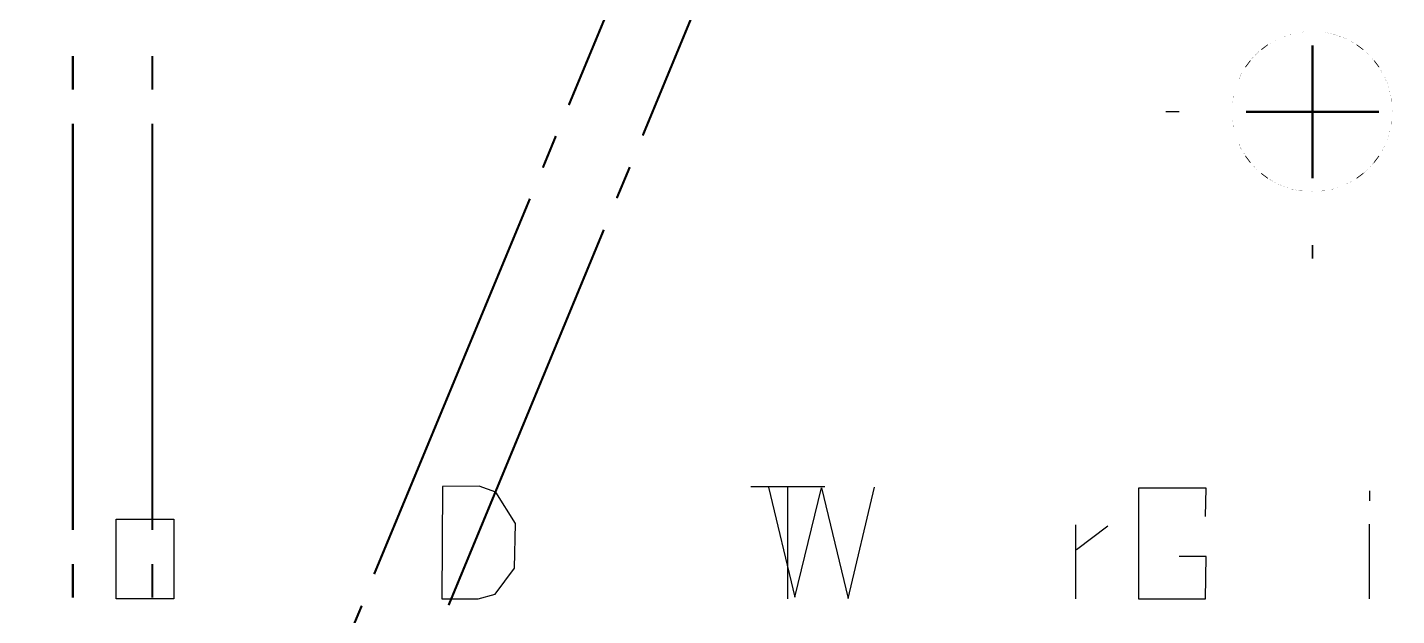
# Model space of a CAD drawing. Extents: x 0 to 595, y -1 to 841.
# Drawn here: x 389.4 to 440.8, y 377.9 to 399.9 of the extents above; entities that cross this region are included whole.
import ezdxf

# ---------------------------------------------------------------- set-up
doc = ezdxf.new("R2010")
doc.units = 0
doc.header["$MEASUREMENT"] = 0
doc.header["$XCLIPFRAME"] = 2
doc.linetypes.add('atContinuous2', pattern=[0])
doc.layers.add('at_Entity', color=7, linetype='Continuous')
doc.layers.add('at_Rect', color=7, linetype='Continuous')
picture_1 = doc.add_image_def('image1.jpg', size_in_pixel=(1446, 2048))

msp = doc.modelspace()

# ---------------------------------------------------------------- linework, layer by layer
at = {"color": 28}
for p, q in [((404.98, 382.71), (404.965, 378.503)), ((406.356, 382.725), (404.98, 382.71)), ((406.983, 382.496), (406.356, 382.725)), ((407.72, 381.322), (406.983, 382.496)), ((417.217, 382.689), (418.214, 378.557)), ((418.214, 378.557), (419.212, 382.665)), ((419.212, 382.665), (420.209, 378.509)), ((420.209, 378.509), (421.207, 382.689)), ((433.648, 382.648), (431.109, 382.648)), ((431.109, 382.648), (431.109, 378.503)), ((433.621, 381.583), (433.648, 382.648)), ((392.738, 381.489), (394.905, 381.489)), ((392.738, 378.503), (392.738, 381.489)), ((394.905, 381.489), (394.905, 378.503)), ((407.694, 379.647), (407.72, 381.322)), ((433.648, 380.081), (432.638, 380.081)), ((433.621, 378.503), (433.648, 380.081)), ((406.968, 378.673), (407.694, 379.647)), ((394.905, 378.503), (392.738, 378.503)), ((404.965, 378.503), (406.326, 378.503)), ((406.326, 378.503), (406.968, 378.673)), ((431.109, 378.503), (433.621, 378.503))]:
    msp.add_line(p, q, dxfattribs=at)
at = {"layer": 'at_Entity', "color": 7}
for points in [[(409.727, 397.026, 0.0822, 0.0822, 0), (415.573, 411.111, 0.0822, 0.0822, 0)], [(412.502, 395.882, 0.0822, 0.0822, 0), (418.326, 409.967, 0.0822, 0.0822, 0)], [(437.918, 399.779, 0.00212, 0.00212, 0), (437.96, 399.779, 0.00212, 0.00212, 0), (438.002, 399.758, 0.00212, 0.00212, 0), (438.108, 399.758, 0.00212, 0.00212, 0), (438.151, 399.737, 0.00212, 0.00212, 0), (438.214, 399.737, 0.00212, 0.00212, 0), (438.257, 399.716, 0.00212, 0.00212, 0), (438.32, 399.716, 0.00212, 0.00212, 0), (438.362, 399.694, 0.00212, 0.00212, 0), (438.405, 399.694, 0.00212, 0.00212, 0), (438.426, 399.673, 0.00212, 0.00212, 0), (438.468, 399.673, 0.00212, 0.00212, 0), (438.511, 399.652, 0.00212, 0.00212, 0), (438.532, 399.652, 0.00212, 0.00212, 0), (438.574, 399.631, 0.00212, 0.00212, 0), (438.617, 399.631, 0.00212, 0.00212, 0), (438.638, 399.61, 0.00212, 0.00212, 0), (438.68, 399.61, 0.00212, 0.00212, 0), (438.723, 399.589, 0.00212, 0.00212, 0), (438.744, 399.567, 0.00212, 0.00212, 0), (438.786, 399.567, 0.00212, 0.00212, 0), (438.807, 399.546, 0.00212, 0.00212, 0), (438.85, 399.525, 0.00212, 0.00212, 0), (438.892, 399.525, 0.00212, 0.00212, 0), (438.913, 399.504, 0.00212, 0.00212, 0), (438.955, 399.483, 0.00212, 0.00212, 0), (438.977, 399.462, 0.00212, 0.00212, 0), (439.019, 399.462, 0.00212, 0.00212, 0), (439.04, 399.44, 0.00212, 0.00212, 0), (439.083, 399.419, 0.00212, 0.00212, 0), (439.104, 399.398, 0.00212, 0.00212, 0), (439.146, 399.377, 0.00212, 0.00212, 0), (439.188, 399.356, 0.00212, 0.00212, 0), (439.21, 399.334, 0.00212, 0.00212, 0), (439.231, 399.313, 0.00212, 0.00212, 0), (439.273, 399.313, 0.00212, 0.00212, 0), (439.294, 399.292, 0.00212, 0.00212, 0), (439.549, 399.101, 0.00212, 0.00212, 0), (439.57, 399.08, 0.00212, 0.00212, 0), (439.591, 399.059, 0.00212, 0.00212, 0), (439.633, 399.038, 0.00212, 0.00212, 0), (439.654, 399.017, 0.00212, 0.00212, 0), (439.676, 398.996, 0.00212, 0.00212, 0), (439.697, 398.953, 0.00212, 0.00212, 0), (439.739, 398.932, 0.00212, 0.00212, 0), (439.76, 398.911, 0.00212, 0.00212, 0), (439.782, 398.89, 0.00212, 0.00212, 0), (439.803, 398.847, 0.00212, 0.00212, 0), (439.845, 398.826, 0.00212, 0.00212, 0), (439.887, 398.784, 0.00212, 0.00212, 0), (439.909, 398.741, 0.00212, 0.00212, 0), (439.951, 398.699, 0.00212, 0.00212, 0), (440.142, 398.445, 0.00212, 0.00212, 0), (440.163, 398.424, 0.00212, 0.00212, 0), (440.163, 398.381, 0.00212, 0.00212, 0), (440.184, 398.36, 0.00212, 0.00212, 0), (440.205, 398.339, 0.00212, 0.00212, 0), (440.226, 398.297, 0.00212, 0.00212, 0), (440.247, 398.254, 0.00212, 0.00212, 0), (440.269, 398.233, 0.00212, 0.00212, 0), (440.29, 398.191, 0.00212, 0.00212, 0), (440.311, 398.17, 0.00212, 0.00212, 0), (440.311, 398.127, 0.00212, 0.00212, 0), (440.332, 398.106, 0.00212, 0.00212, 0), (440.353, 398.064, 0.00212, 0.00212, 0), (440.375, 398.042, 0.00212, 0.00212, 0), (440.375, 398, 0.00212, 0.00212, 0), (440.396, 397.958, 0.00212, 0.00212, 0), (440.417, 397.937, 0.00212, 0.00212, 0), (440.417, 397.894, 0.00212, 0.00212, 0), (440.438, 397.873, 0.00212, 0.00212, 0), (440.459, 397.831, 0.00212, 0.00212, 0), (440.459, 397.788, 0.00212, 0.00212, 0), (440.48, 397.767, 0.00212, 0.00212, 0), (440.48, 397.725, 0.00212, 0.00212, 0), (440.502, 397.682, 0.00212, 0.00212, 0), (440.502, 397.661, 0.00212, 0.00212, 0), (440.523, 397.619, 0.00212, 0.00212, 0), (440.523, 397.576, 0.00212, 0.00212, 0), (440.544, 397.555, 0.00212, 0.00212, 0), (440.544, 397.513, 0.00212, 0.00212, 0), (440.565, 397.471, 0.00212, 0.00212, 0), (440.565, 397.407, 0.00212, 0.00212, 0), (440.586, 397.365, 0.00212, 0.00212, 0), (440.586, 397.301, 0.00212, 0.00212, 0), (440.608, 397.259, 0.00212, 0.00212, 0), (440.608, 397.153, 0.00212, 0.00212, 0), (440.629, 397.111, 0.00212, 0.00212, 0), (440.629, 396.814, 0.00212, 0.00212, 0), (440.65, 396.772, 0.00212, 0.00212, 0), (440.629, 396.75, 0.00212, 0.00212, 0), (440.629, 396.454, 0.00212, 0.00212, 0), (440.608, 396.412, 0.00212, 0.00212, 0), (440.608, 396.306, 0.00212, 0.00212, 0), (440.586, 396.263, 0.00212, 0.00212, 0), (440.586, 396.2, 0.00212, 0.00212, 0), (440.565, 396.157, 0.00212, 0.00212, 0), (440.565, 396.094, 0.00212, 0.00212, 0), (440.544, 396.052, 0.00212, 0.00212, 0), (440.544, 396.009, 0.00212, 0.00212, 0), (440.523, 395.988, 0.00212, 0.00212, 0), (440.523, 395.946, 0.00212, 0.00212, 0), (440.502, 395.903, 0.00212, 0.00212, 0), (440.502, 395.882, 0.00212, 0.00212, 0), (440.48, 395.84, 0.00212, 0.00212, 0), (440.48, 395.797, 0.00212, 0.00212, 0), (440.459, 395.776, 0.00212, 0.00212, 0), (440.459, 395.734, 0.00212, 0.00212, 0), (440.438, 395.691, 0.00212, 0.00212, 0), (440.417, 395.67, 0.00212, 0.00212, 0), (440.417, 395.628, 0.00212, 0.00212, 0), (440.396, 395.607, 0.00212, 0.00212, 0), (440.375, 395.564, 0.00212, 0.00212, 0), (440.375, 395.522, 0.00212, 0.00212, 0), (440.353, 395.501, 0.00212, 0.00212, 0), (440.332, 395.458, 0.00212, 0.00212, 0), (440.311, 395.437, 0.00212, 0.00212, 0), (440.311, 395.395, 0.00212, 0.00212, 0), (440.29, 395.374, 0.00212, 0.00212, 0), (440.269, 395.331, 0.00212, 0.00212, 0), (440.247, 395.31, 0.00212, 0.00212, 0), (440.226, 395.268, 0.00212, 0.00212, 0), (440.205, 395.226, 0.00212, 0.00212, 0), (440.184, 395.204, 0.00212, 0.00212, 0), (440.163, 395.183, 0.00212, 0.00212, 0), (440.163, 395.141, 0.00212, 0.00212, 0), (440.142, 395.12, 0.00212, 0.00212, 0), (439.951, 394.865, 0.00212, 0.00212, 0), (439.909, 394.823, 0.00212, 0.00212, 0), (439.887, 394.781, 0.00212, 0.00212, 0), (439.845, 394.738, 0.00212, 0.00212, 0), (439.803, 394.717, 0.00212, 0.00212, 0), (439.782, 394.675, 0.00212, 0.00212, 0), (439.76, 394.654, 0.00212, 0.00212, 0), (439.739, 394.632, 0.00212, 0.00212, 0), (439.697, 394.611, 0.00212, 0.00212, 0), (439.676, 394.569, 0.00212, 0.00212, 0), (439.654, 394.548, 0.00212, 0.00212, 0), (439.633, 394.527, 0.00212, 0.00212, 0), (439.591, 394.505, 0.00212, 0.00212, 0), (439.57, 394.484, 0.00212, 0.00212, 0), (439.549, 394.463, 0.00212, 0.00212, 0), (439.294, 394.272, 0.00212, 0.00212, 0), (439.273, 394.251, 0.00212, 0.00212, 0), (439.231, 394.251, 0.00212, 0.00212, 0), (439.21, 394.23, 0.00212, 0.00212, 0), (439.188, 394.209, 0.00212, 0.00212, 0), (439.146, 394.188, 0.00212, 0.00212, 0), (439.104, 394.167, 0.00212, 0.00212, 0), (439.083, 394.145, 0.00212, 0.00212, 0), (439.04, 394.124, 0.00212, 0.00212, 0), (439.019, 394.103, 0.00212, 0.00212, 0), (438.977, 394.103, 0.00212, 0.00212, 0), (438.955, 394.082, 0.00212, 0.00212, 0), (438.913, 394.061, 0.00212, 0.00212, 0), (438.892, 394.039, 0.00212, 0.00212, 0), (438.85, 394.039, 0.00212, 0.00212, 0), (438.807, 394.018, 0.00212, 0.00212, 0), (438.786, 393.997, 0.00212, 0.00212, 0), (438.744, 393.997, 0.00212, 0.00212, 0), (438.723, 393.976, 0.00212, 0.00212, 0), (438.68, 393.955, 0.00212, 0.00212, 0), (438.638, 393.955, 0.00212, 0.00212, 0), (438.617, 393.934, 0.00212, 0.00212, 0), (438.574, 393.934, 0.00212, 0.00212, 0), (438.532, 393.912, 0.00212, 0.00212, 0), (438.511, 393.912, 0.00212, 0.00212, 0), (438.468, 393.891, 0.00212, 0.00212, 0), (438.426, 393.891, 0.00212, 0.00212, 0), (438.405, 393.87, 0.00212, 0.00212, 0), (438.362, 393.87, 0.00212, 0.00212, 0), (438.32, 393.849, 0.00212, 0.00212, 0), (438.257, 393.849, 0.00212, 0.00212, 0), (438.214, 393.828, 0.00212, 0.00212, 0), (438.151, 393.828, 0.00212, 0.00212, 0), (438.108, 393.806, 0.00212, 0.00212, 0), (438.002, 393.806, 0.00212, 0.00212, 0), (437.96, 393.785, 0.00212, 0.00212, 0), (437.664, 393.785, 0.00212, 0.00212, 0), (437.642, 393.764, 0.00212, 0.00212, 0), (437.6, 393.785, 0.00212, 0.00212, 0), (437.303, 393.785, 0.00212, 0.00212, 0), (437.261, 393.806, 0.00212, 0.00212, 0), (437.155, 393.806, 0.00212, 0.00212, 0), (437.113, 393.828, 0.00212, 0.00212, 0), (437.049, 393.828, 0.00212, 0.00212, 0), (437.007, 393.849, 0.00212, 0.00212, 0), (436.943, 393.849, 0.00212, 0.00212, 0), (436.901, 393.87, 0.00212, 0.00212, 0), (436.859, 393.87, 0.00212, 0.00212, 0), (436.837, 393.891, 0.00212, 0.00212, 0), (436.795, 393.891, 0.00212, 0.00212, 0), (436.753, 393.912, 0.00212, 0.00212, 0), (436.732, 393.912, 0.00212, 0.00212, 0), (436.689, 393.934, 0.00212, 0.00212, 0), (436.647, 393.934, 0.00212, 0.00212, 0), (436.626, 393.955, 0.00212, 0.00212, 0), (436.583, 393.955, 0.00212, 0.00212, 0), (436.541, 393.976, 0.00212, 0.00212, 0), (436.52, 393.997, 0.00212, 0.00212, 0), (436.477, 393.997, 0.00212, 0.00212, 0), (436.456, 394.018, 0.00212, 0.00212, 0), (436.414, 394.039, 0.00212, 0.00212, 0), (436.372, 394.039, 0.00212, 0.00212, 0), (436.35, 394.061, 0.00212, 0.00212, 0), (436.308, 394.082, 0.00212, 0.00212, 0), (436.287, 394.103, 0.00212, 0.00212, 0), (436.244, 394.103, 0.00212, 0.00212, 0), (436.223, 394.124, 0.00212, 0.00212, 0), (436.181, 394.145, 0.00212, 0.00212, 0), (436.16, 394.167, 0.00212, 0.00212, 0), (436.075, 394.209, 0.00212, 0.00212, 0), (436.054, 394.23, 0.00212, 0.00212, 0), (436.033, 394.251, 0.00212, 0.00212, 0), (435.99, 394.251, 0.00212, 0.00212, 0), (435.969, 394.272, 0.00212, 0.00212, 0), (435.715, 394.463, 0.00212, 0.00212, 0), (435.673, 394.505, 0.00212, 0.00212, 0), (435.63, 394.527, 0.00212, 0.00212, 0), (435.609, 394.548, 0.00212, 0.00212, 0), (435.588, 394.569, 0.00212, 0.00212, 0), (435.567, 394.611, 0.00212, 0.00212, 0), (435.524, 394.632, 0.00212, 0.00212, 0), (435.503, 394.654, 0.00212, 0.00212, 0), (435.482, 394.675, 0.00212, 0.00212, 0), (435.461, 394.717, 0.00212, 0.00212, 0), (435.418, 394.738, 0.00212, 0.00212, 0), (435.397, 394.76, 0.00212, 0.00212, 0), (435.376, 394.781, 0.00212, 0.00212, 0), (435.355, 394.823, 0.00212, 0.00212, 0), (435.334, 394.844, 0.00212, 0.00212, 0), (435.313, 394.865, 0.00212, 0.00212, 0), (435.122, 395.12, 0.00212, 0.00212, 0), (435.101, 395.141, 0.00212, 0.00212, 0), (435.101, 395.183, 0.00212, 0.00212, 0), (435.08, 395.204, 0.00212, 0.00212, 0), (435.058, 395.226, 0.00212, 0.00212, 0), (435.016, 395.31, 0.00212, 0.00212, 0), (434.995, 395.331, 0.00212, 0.00212, 0), (434.974, 395.374, 0.00212, 0.00212, 0), (434.952, 395.395, 0.00212, 0.00212, 0), (434.952, 395.437, 0.00212, 0.00212, 0), (434.931, 395.458, 0.00212, 0.00212, 0), (434.91, 395.501, 0.00212, 0.00212, 0), (434.889, 395.522, 0.00212, 0.00212, 0), (434.889, 395.564, 0.00212, 0.00212, 0), (434.868, 395.607, 0.00212, 0.00212, 0), (434.847, 395.628, 0.00212, 0.00212, 0), (434.847, 395.67, 0.00212, 0.00212, 0), (434.825, 395.691, 0.00212, 0.00212, 0), (434.804, 395.734, 0.00212, 0.00212, 0), (434.804, 395.776, 0.00212, 0.00212, 0), (434.783, 395.797, 0.00212, 0.00212, 0), (434.783, 395.84, 0.00212, 0.00212, 0), (434.762, 395.882, 0.00212, 0.00212, 0), (434.762, 395.903, 0.00212, 0.00212, 0), (434.741, 395.946, 0.00212, 0.00212, 0), (434.741, 395.988, 0.00212, 0.00212, 0), (434.719, 396.009, 0.00212, 0.00212, 0), (434.719, 396.052, 0.00212, 0.00212, 0), (434.698, 396.094, 0.00212, 0.00212, 0), (434.698, 396.157, 0.00212, 0.00212, 0), (434.677, 396.2, 0.00212, 0.00212, 0), (434.677, 396.263, 0.00212, 0.00212, 0), (434.656, 396.306, 0.00212, 0.00212, 0), (434.656, 396.412, 0.00212, 0.00212, 0), (434.635, 396.454, 0.00212, 0.00212, 0), (434.635, 396.496, 0.00212, 0.00212, 0)], [(435.313, 398.699, 0.00212, 0.00212, 0), (435.334, 398.72, 0.00212, 0.00212, 0), (435.355, 398.741, 0.00212, 0.00212, 0), (435.376, 398.784, 0.00212, 0.00212, 0), (435.397, 398.805, 0.00212, 0.00212, 0), (435.418, 398.826, 0.00212, 0.00212, 0), (435.461, 398.847, 0.00212, 0.00212, 0), (435.482, 398.89, 0.00212, 0.00212, 0), (435.503, 398.911, 0.00212, 0.00212, 0), (435.524, 398.932, 0.00212, 0.00212, 0), (435.567, 398.953, 0.00212, 0.00212, 0), (435.588, 398.996, 0.00212, 0.00212, 0), (435.609, 399.017, 0.00212, 0.00212, 0), (435.63, 399.038, 0.00212, 0.00212, 0), (435.673, 399.059, 0.00212, 0.00212, 0), (435.715, 399.101, 0.00212, 0.00212, 0), (435.969, 399.292, 0.00212, 0.00212, 0), (435.99, 399.313, 0.00212, 0.00212, 0), (436.033, 399.313, 0.00212, 0.00212, 0), (436.054, 399.334, 0.00212, 0.00212, 0), (436.075, 399.356, 0.00212, 0.00212, 0), (436.16, 399.398, 0.00212, 0.00212, 0), (436.181, 399.419, 0.00212, 0.00212, 0), (436.223, 399.44, 0.00212, 0.00212, 0), (436.244, 399.462, 0.00212, 0.00212, 0), (436.287, 399.462, 0.00212, 0.00212, 0), (436.308, 399.483, 0.00212, 0.00212, 0), (436.35, 399.504, 0.00212, 0.00212, 0), (436.372, 399.525, 0.00212, 0.00212, 0), (436.414, 399.525, 0.00212, 0.00212, 0), (436.456, 399.546, 0.00212, 0.00212, 0), (436.477, 399.567, 0.00212, 0.00212, 0), (436.52, 399.567, 0.00212, 0.00212, 0), (436.541, 399.589, 0.00212, 0.00212, 0), (436.583, 399.61, 0.00212, 0.00212, 0), (436.626, 399.61, 0.00212, 0.00212, 0), (436.647, 399.631, 0.00212, 0.00212, 0), (436.689, 399.631, 0.00212, 0.00212, 0), (436.732, 399.652, 0.00212, 0.00212, 0), (436.753, 399.652, 0.00212, 0.00212, 0), (436.795, 399.673, 0.00212, 0.00212, 0), (436.837, 399.673, 0.00212, 0.00212, 0), (436.859, 399.694, 0.00212, 0.00212, 0), (436.901, 399.694, 0.00212, 0.00212, 0), (436.943, 399.716, 0.00212, 0.00212, 0), (437.007, 399.716, 0.00212, 0.00212, 0), (437.049, 399.737, 0.00212, 0.00212, 0), (437.113, 399.737, 0.00212, 0.00212, 0), (437.155, 399.758, 0.00212, 0.00212, 0), (437.261, 399.758, 0.00212, 0.00212, 0), (437.303, 399.779, 0.00212, 0.00212, 0), (437.346, 399.779, 0.00212, 0.00212, 0)], [(435.969, 399.292, 0.00212, 0.00212, 0), (435.99, 399.313, 0.00212, 0.00212, 0), (436.033, 399.313, 0.00212, 0.00212, 0), (436.054, 399.334, 0.00212, 0.00212, 0), (436.075, 399.356, 0.00212, 0.00212, 0), (436.16, 399.398, 0.00212, 0.00212, 0), (436.181, 399.419, 0.00212, 0.00212, 0), (436.223, 399.44, 0.00212, 0.00212, 0), (436.244, 399.462, 0.00212, 0.00212, 0), (436.287, 399.462, 0.00212, 0.00212, 0), (436.308, 399.483, 0.00212, 0.00212, 0), (436.35, 399.504, 0.00212, 0.00212, 0), (436.372, 399.525, 0.00212, 0.00212, 0), (436.414, 399.525, 0.00212, 0.00212, 0), (436.456, 399.546, 0.00212, 0.00212, 0), (436.477, 399.567, 0.00212, 0.00212, 0), (436.52, 399.567, 0.00212, 0.00212, 0), (436.541, 399.589, 0.00212, 0.00212, 0), (436.583, 399.61, 0.00212, 0.00212, 0), (436.626, 399.61, 0.00212, 0.00212, 0), (436.647, 399.631, 0.00212, 0.00212, 0), (436.689, 399.631, 0.00212, 0.00212, 0), (436.732, 399.652, 0.00212, 0.00212, 0), (436.753, 399.652, 0.00212, 0.00212, 0), (436.795, 399.673, 0.00212, 0.00212, 0), (436.837, 399.673, 0.00212, 0.00212, 0), (436.859, 399.694, 0.00212, 0.00212, 0), (436.901, 399.694, 0.00212, 0.00212, 0), (436.943, 399.716, 0.00212, 0.00212, 0), (437.007, 399.716, 0.00212, 0.00212, 0), (437.049, 399.737, 0.00212, 0.00212, 0), (437.113, 399.737, 0.00212, 0.00212, 0), (437.155, 399.758, 0.00212, 0.00212, 0), (437.261, 399.758, 0.00212, 0.00212, 0), (437.303, 399.779, 0.00212, 0.00212, 0), (437.346, 399.779, 0.00212, 0.00212, 0)], [(437.918, 399.779, 0.00212, 0.00212, 0), (437.96, 399.779, 0.00212, 0.00212, 0), (438.002, 399.758, 0.00212, 0.00212, 0), (438.108, 399.758, 0.00212, 0.00212, 0), (438.151, 399.737, 0.00212, 0.00212, 0), (438.214, 399.737, 0.00212, 0.00212, 0), (438.257, 399.716, 0.00212, 0.00212, 0), (438.32, 399.716, 0.00212, 0.00212, 0), (438.362, 399.694, 0.00212, 0.00212, 0), (438.405, 399.694, 0.00212, 0.00212, 0), (438.426, 399.673, 0.00212, 0.00212, 0), (438.468, 399.673, 0.00212, 0.00212, 0), (438.511, 399.652, 0.00212, 0.00212, 0), (438.532, 399.652, 0.00212, 0.00212, 0), (438.574, 399.631, 0.00212, 0.00212, 0), (438.617, 399.631, 0.00212, 0.00212, 0), (438.638, 399.61, 0.00212, 0.00212, 0), (438.68, 399.61, 0.00212, 0.00212, 0), (438.723, 399.589, 0.00212, 0.00212, 0), (438.744, 399.567, 0.00212, 0.00212, 0), (438.786, 399.567, 0.00212, 0.00212, 0), (438.807, 399.546, 0.00212, 0.00212, 0), (438.85, 399.525, 0.00212, 0.00212, 0), (438.892, 399.525, 0.00212, 0.00212, 0), (438.913, 399.504, 0.00212, 0.00212, 0), (438.955, 399.483, 0.00212, 0.00212, 0), (438.977, 399.462, 0.00212, 0.00212, 0), (439.019, 399.462, 0.00212, 0.00212, 0), (439.04, 399.44, 0.00212, 0.00212, 0), (439.083, 399.419, 0.00212, 0.00212, 0), (439.104, 399.398, 0.00212, 0.00212, 0), (439.146, 399.377, 0.00212, 0.00212, 0), (439.188, 399.356, 0.00212, 0.00212, 0), (439.21, 399.334, 0.00212, 0.00212, 0), (439.231, 399.313, 0.00212, 0.00212, 0), (439.273, 399.313, 0.00212, 0.00212, 0), (439.294, 399.292, 0.00212, 0.00212, 0)], [(391.11, 397.598, 0.0822, 0.0822, 0), (391.11, 398.868, 0.0822, 0.0822, 0)], [(394.096, 397.598, 0.0822, 0.0822, 0), (394.096, 398.868, 0.0822, 0.0822, 0)], [(435.313, 398.699, 0.003, 0.003, 0), (435.334, 398.72, 0.003, 0.003, 0), (435.355, 398.741, 0.003, 0.003, 0), (435.376, 398.784, 0.003, 0.003, 0), (435.397, 398.805, 0.003, 0.003, 0), (435.418, 398.826, 0.003, 0.003, 0), (435.461, 398.847, 0.003, 0.003, 0), (435.482, 398.89, 0.003, 0.003, 0), (435.503, 398.911, 0.003, 0.003, 0), (435.524, 398.932, 0.003, 0.003, 0), (435.567, 398.953, 0.003, 0.003, 0), (435.588, 398.996, 0.003, 0.003, 0), (435.609, 399.017, 0.003, 0.003, 0), (435.63, 399.038, 0.003, 0.003, 0), (435.673, 399.059, 0.003, 0.003, 0), (435.715, 399.101, 0.003, 0.003, 0)], [(435.715, 399.101, 0.0318, 0.0318, 0), (435.969, 399.292, 0.0318, 0.0318, 0)], [(437.642, 396.772, 0.0822, 0.0822, 0), (437.642, 399.271, 0.0822, 0.0822, 0)], [(439.294, 399.292, 0.0318, 0.0318, 0), (439.549, 399.101, 0.0318, 0.0318, 0)], [(439.549, 399.101, 0.003, 0.003, 0), (439.57, 399.08, 0.003, 0.003, 0), (439.591, 399.059, 0.003, 0.003, 0), (439.633, 399.038, 0.003, 0.003, 0), (439.654, 399.017, 0.003, 0.003, 0), (439.676, 398.996, 0.003, 0.003, 0), (439.697, 398.953, 0.003, 0.003, 0), (439.739, 398.932, 0.003, 0.003, 0), (439.76, 398.911, 0.003, 0.003, 0), (439.782, 398.89, 0.003, 0.003, 0), (439.803, 398.847, 0.003, 0.003, 0), (439.845, 398.826, 0.003, 0.003, 0), (439.887, 398.784, 0.003, 0.003, 0), (439.909, 398.741, 0.003, 0.003, 0), (439.951, 398.699, 0.003, 0.003, 0)], [(434.635, 397.068, 0.00212, 0.00212, 0), (434.635, 397.111, 0.00212, 0.00212, 0), (434.656, 397.153, 0.00212, 0.00212, 0), (434.656, 397.259, 0.00212, 0.00212, 0), (434.677, 397.301, 0.00212, 0.00212, 0), (434.677, 397.365, 0.00212, 0.00212, 0), (434.698, 397.407, 0.00212, 0.00212, 0), (434.698, 397.471, 0.00212, 0.00212, 0), (434.719, 397.513, 0.00212, 0.00212, 0), (434.719, 397.555, 0.00212, 0.00212, 0), (434.741, 397.576, 0.00212, 0.00212, 0), (434.741, 397.619, 0.00212, 0.00212, 0), (434.762, 397.661, 0.00212, 0.00212, 0), (434.762, 397.682, 0.00212, 0.00212, 0), (434.783, 397.725, 0.00212, 0.00212, 0), (434.783, 397.767, 0.00212, 0.00212, 0), (434.804, 397.788, 0.00212, 0.00212, 0), (434.804, 397.831, 0.00212, 0.00212, 0), (434.825, 397.873, 0.00212, 0.00212, 0), (434.847, 397.894, 0.00212, 0.00212, 0), (434.847, 397.937, 0.00212, 0.00212, 0), (434.868, 397.958, 0.00212, 0.00212, 0), (434.889, 398, 0.00212, 0.00212, 0), (434.889, 398.042, 0.00212, 0.00212, 0), (434.91, 398.064, 0.00212, 0.00212, 0), (434.931, 398.106, 0.00212, 0.00212, 0), (434.952, 398.127, 0.00212, 0.00212, 0), (434.952, 398.17, 0.00212, 0.00212, 0), (434.974, 398.191, 0.00212, 0.00212, 0), (434.995, 398.233, 0.00212, 0.00212, 0), (435.016, 398.254, 0.00212, 0.00212, 0), (435.058, 398.339, 0.00212, 0.00212, 0), (435.08, 398.36, 0.00212, 0.00212, 0), (435.101, 398.381, 0.00212, 0.00212, 0), (435.101, 398.424, 0.00212, 0.00212, 0), (435.122, 398.445, 0.00212, 0.00212, 0)], [(434.635, 397.068, 0.00212, 0.00212, 0), (434.635, 397.111, 0.00212, 0.00212, 0), (434.656, 397.153, 0.00212, 0.00212, 0), (434.656, 397.259, 0.00212, 0.00212, 0), (434.677, 397.301, 0.00212, 0.00212, 0), (434.677, 397.365, 0.00212, 0.00212, 0), (434.698, 397.407, 0.00212, 0.00212, 0), (434.698, 397.471, 0.00212, 0.00212, 0), (434.719, 397.513, 0.00212, 0.00212, 0), (434.719, 397.555, 0.00212, 0.00212, 0), (434.741, 397.576, 0.00212, 0.00212, 0), (434.741, 397.619, 0.00212, 0.00212, 0), (434.762, 397.661, 0.00212, 0.00212, 0), (434.762, 397.682, 0.00212, 0.00212, 0), (434.783, 397.725, 0.00212, 0.00212, 0), (434.783, 397.767, 0.00212, 0.00212, 0), (434.804, 397.788, 0.00212, 0.00212, 0), (434.804, 397.831, 0.00212, 0.00212, 0), (434.825, 397.873, 0.00212, 0.00212, 0), (434.847, 397.894, 0.00212, 0.00212, 0), (434.847, 397.937, 0.00212, 0.00212, 0), (434.868, 397.958, 0.00212, 0.00212, 0), (434.889, 398, 0.00212, 0.00212, 0), (434.889, 398.042, 0.00212, 0.00212, 0), (434.91, 398.064, 0.00212, 0.00212, 0), (434.931, 398.106, 0.00212, 0.00212, 0), (434.952, 398.127, 0.00212, 0.00212, 0), (434.952, 398.17, 0.00212, 0.00212, 0), (434.974, 398.191, 0.00212, 0.00212, 0), (434.995, 398.233, 0.00212, 0.00212, 0), (435.016, 398.254, 0.00212, 0.00212, 0), (435.058, 398.339, 0.00212, 0.00212, 0), (435.08, 398.36, 0.00212, 0.00212, 0), (435.101, 398.381, 0.00212, 0.00212, 0), (435.101, 398.424, 0.00212, 0.00212, 0), (435.122, 398.445, 0.00212, 0.00212, 0)], [(435.122, 398.445, 0.0318, 0.0318, 0), (435.313, 398.699, 0.0318, 0.0318, 0)], [(435.122, 398.445, 0.0318, 0.0318, 0), (435.313, 398.699, 0.0318, 0.0318, 0)], [(439.951, 398.699, 0.0318, 0.0318, 0), (440.142, 398.445, 0.0318, 0.0318, 0)], [(440.142, 398.445, 0.00212, 0.00212, 0), (440.163, 398.424, 0.00212, 0.00212, 0), (440.163, 398.381, 0.00212, 0.00212, 0), (440.184, 398.36, 0.00212, 0.00212, 0), (440.205, 398.339, 0.00212, 0.00212, 0), (440.226, 398.297, 0.00212, 0.00212, 0), (440.247, 398.254, 0.00212, 0.00212, 0), (440.269, 398.233, 0.00212, 0.00212, 0), (440.29, 398.191, 0.00212, 0.00212, 0), (440.311, 398.17, 0.00212, 0.00212, 0), (440.311, 398.127, 0.00212, 0.00212, 0), (440.332, 398.106, 0.00212, 0.00212, 0), (440.353, 398.064, 0.00212, 0.00212, 0), (440.375, 398.042, 0.00212, 0.00212, 0), (440.375, 398, 0.00212, 0.00212, 0), (440.396, 397.958, 0.00212, 0.00212, 0), (440.417, 397.937, 0.00212, 0.00212, 0), (440.417, 397.894, 0.00212, 0.00212, 0), (440.438, 397.873, 0.00212, 0.00212, 0), (440.459, 397.831, 0.00212, 0.00212, 0), (440.459, 397.788, 0.00212, 0.00212, 0), (440.48, 397.767, 0.00212, 0.00212, 0), (440.48, 397.725, 0.00212, 0.00212, 0), (440.502, 397.682, 0.00212, 0.00212, 0), (440.502, 397.661, 0.00212, 0.00212, 0), (440.523, 397.619, 0.00212, 0.00212, 0), (440.523, 397.576, 0.00212, 0.00212, 0), (440.544, 397.555, 0.00212, 0.00212, 0), (440.544, 397.513, 0.00212, 0.00212, 0), (440.565, 397.471, 0.00212, 0.00212, 0), (440.565, 397.407, 0.00212, 0.00212, 0), (440.586, 397.365, 0.00212, 0.00212, 0), (440.586, 397.301, 0.00212, 0.00212, 0), (440.608, 397.259, 0.00212, 0.00212, 0), (440.608, 397.153, 0.00212, 0.00212, 0), (440.629, 397.111, 0.00212, 0.00212, 0), (440.629, 396.814, 0.00212, 0.00212, 0), (440.65, 396.772, 0.00212, 0.00212, 0), (440.629, 396.75, 0.00212, 0.00212, 0), (440.629, 396.454, 0.00212, 0.00212, 0), (440.608, 396.412, 0.00212, 0.00212, 0), (440.608, 396.306, 0.00212, 0.00212, 0), (440.586, 396.263, 0.00212, 0.00212, 0), (440.586, 396.2, 0.00212, 0.00212, 0), (440.565, 396.157, 0.00212, 0.00212, 0), (440.565, 396.094, 0.00212, 0.00212, 0), (440.544, 396.052, 0.00212, 0.00212, 0), (440.544, 396.009, 0.00212, 0.00212, 0), (440.523, 395.988, 0.00212, 0.00212, 0), (440.523, 395.946, 0.00212, 0.00212, 0), (440.502, 395.903, 0.00212, 0.00212, 0), (440.502, 395.882, 0.00212, 0.00212, 0), (440.48, 395.84, 0.00212, 0.00212, 0), (440.48, 395.797, 0.00212, 0.00212, 0), (440.459, 395.776, 0.00212, 0.00212, 0), (440.459, 395.734, 0.00212, 0.00212, 0), (440.438, 395.691, 0.00212, 0.00212, 0), (440.417, 395.67, 0.00212, 0.00212, 0), (440.417, 395.628, 0.00212, 0.00212, 0), (440.396, 395.607, 0.00212, 0.00212, 0), (440.375, 395.564, 0.00212, 0.00212, 0), (440.375, 395.522, 0.00212, 0.00212, 0), (440.353, 395.501, 0.00212, 0.00212, 0), (440.332, 395.458, 0.00212, 0.00212, 0), (440.311, 395.437, 0.00212, 0.00212, 0), (440.311, 395.395, 0.00212, 0.00212, 0), (440.29, 395.374, 0.00212, 0.00212, 0), (440.269, 395.331, 0.00212, 0.00212, 0), (440.247, 395.31, 0.00212, 0.00212, 0), (440.226, 395.268, 0.00212, 0.00212, 0), (440.205, 395.226, 0.00212, 0.00212, 0), (440.184, 395.204, 0.00212, 0.00212, 0), (440.163, 395.183, 0.00212, 0.00212, 0), (440.163, 395.141, 0.00212, 0.00212, 0), (440.142, 395.12, 0.00212, 0.00212, 0)], [(432.644, 396.772, 0.0508, 0.0508, 0), (432.136, 396.772, 0.0508, 0.0508, 0)], [(437.642, 396.772, 0.0822, 0.0822, 0), (435.143, 396.772, 0.0822, 0.0822, 0)], [(437.642, 396.772, 0.0822, 0.0822, 0), (437.642, 394.272, 0.0822, 0.0822, 0)], [(437.642, 396.772, 0.0822, 0.0822, 0), (440.142, 396.772, 0.0822, 0.0822, 0)], [(391.11, 381.077, 0.0822, 0.0822, 0), (391.11, 396.327, 0.0822, 0.0822, 0)], [(394.096, 381.077, 0.0822, 0.0822, 0), (394.096, 396.327, 0.0822, 0.0822, 0)], [(435.122, 395.12, 0.00212, 0.00212, 0), (435.101, 395.141, 0.00212, 0.00212, 0), (435.101, 395.183, 0.00212, 0.00212, 0), (435.08, 395.204, 0.00212, 0.00212, 0), (435.058, 395.226, 0.00212, 0.00212, 0), (435.016, 395.31, 0.00212, 0.00212, 0), (434.995, 395.331, 0.00212, 0.00212, 0), (434.974, 395.374, 0.00212, 0.00212, 0), (434.952, 395.395, 0.00212, 0.00212, 0), (434.952, 395.437, 0.00212, 0.00212, 0), (434.931, 395.458, 0.00212, 0.00212, 0), (434.91, 395.501, 0.00212, 0.00212, 0), (434.889, 395.522, 0.00212, 0.00212, 0), (434.889, 395.564, 0.00212, 0.00212, 0), (434.868, 395.607, 0.00212, 0.00212, 0), (434.847, 395.628, 0.00212, 0.00212, 0), (434.847, 395.67, 0.00212, 0.00212, 0), (434.825, 395.691, 0.00212, 0.00212, 0), (434.804, 395.734, 0.00212, 0.00212, 0), (434.804, 395.776, 0.00212, 0.00212, 0), (434.783, 395.797, 0.00212, 0.00212, 0), (434.783, 395.84, 0.00212, 0.00212, 0), (434.762, 395.882, 0.00212, 0.00212, 0), (434.762, 395.903, 0.00212, 0.00212, 0), (434.741, 395.946, 0.00212, 0.00212, 0), (434.741, 395.988, 0.00212, 0.00212, 0), (434.719, 396.009, 0.00212, 0.00212, 0), (434.719, 396.052, 0.00212, 0.00212, 0), (434.698, 396.094, 0.00212, 0.00212, 0), (434.698, 396.157, 0.00212, 0.00212, 0), (434.677, 396.2, 0.00212, 0.00212, 0), (434.677, 396.263, 0.00212, 0.00212, 0), (434.656, 396.306, 0.00212, 0.00212, 0), (434.656, 396.412, 0.00212, 0.00212, 0), (434.635, 396.454, 0.00212, 0.00212, 0), (434.635, 396.496, 0.00212, 0.00212, 0)], [(408.753, 394.675, 0.0822, 0.0822, 0), (409.24, 395.861, 0.0822, 0.0822, 0)], [(411.527, 393.531, 0.0822, 0.0822, 0), (412.015, 394.696, 0.0822, 0.0822, 0)], [(435.313, 394.865, 0.0318, 0.0318, 0), (435.122, 395.12, 0.0318, 0.0318, 0)], [(435.715, 394.463, 0.003, 0.003, 0), (435.673, 394.505, 0.003, 0.003, 0), (435.63, 394.527, 0.003, 0.003, 0), (435.609, 394.548, 0.003, 0.003, 0), (435.588, 394.569, 0.003, 0.003, 0), (435.567, 394.611, 0.003, 0.003, 0), (435.524, 394.632, 0.003, 0.003, 0), (435.503, 394.654, 0.003, 0.003, 0), (435.482, 394.675, 0.003, 0.003, 0), (435.461, 394.717, 0.003, 0.003, 0), (435.418, 394.738, 0.003, 0.003, 0), (435.397, 394.76, 0.003, 0.003, 0), (435.376, 394.781, 0.003, 0.003, 0), (435.355, 394.823, 0.003, 0.003, 0), (435.334, 394.844, 0.003, 0.003, 0), (435.313, 394.865, 0.003, 0.003, 0)], [(439.951, 394.865, 0.003, 0.003, 0), (439.909, 394.823, 0.003, 0.003, 0), (439.887, 394.781, 0.003, 0.003, 0), (439.845, 394.738, 0.003, 0.003, 0), (439.803, 394.717, 0.003, 0.003, 0), (439.782, 394.675, 0.003, 0.003, 0), (439.76, 394.654, 0.003, 0.003, 0), (439.739, 394.632, 0.003, 0.003, 0), (439.697, 394.611, 0.003, 0.003, 0), (439.676, 394.569, 0.003, 0.003, 0), (439.654, 394.548, 0.003, 0.003, 0), (439.633, 394.527, 0.003, 0.003, 0), (439.591, 394.505, 0.003, 0.003, 0), (439.57, 394.484, 0.003, 0.003, 0), (439.549, 394.463, 0.003, 0.003, 0)], [(440.142, 395.12, 0.0318, 0.0318, 0), (439.951, 394.865, 0.0318, 0.0318, 0)], [(435.969, 394.272, 0.0318, 0.0318, 0), (435.715, 394.463, 0.0318, 0.0318, 0)], [(439.294, 394.272, 0.00212, 0.00212, 0), (439.273, 394.251, 0.00212, 0.00212, 0), (439.231, 394.251, 0.00212, 0.00212, 0), (439.21, 394.23, 0.00212, 0.00212, 0), (439.188, 394.209, 0.00212, 0.00212, 0), (439.146, 394.188, 0.00212, 0.00212, 0), (439.104, 394.167, 0.00212, 0.00212, 0), (439.083, 394.145, 0.00212, 0.00212, 0), (439.04, 394.124, 0.00212, 0.00212, 0), (439.019, 394.103, 0.00212, 0.00212, 0), (438.977, 394.103, 0.00212, 0.00212, 0), (438.955, 394.082, 0.00212, 0.00212, 0), (438.913, 394.061, 0.00212, 0.00212, 0), (438.892, 394.039, 0.00212, 0.00212, 0), (438.85, 394.039, 0.00212, 0.00212, 0), (438.807, 394.018, 0.00212, 0.00212, 0), (438.786, 393.997, 0.00212, 0.00212, 0), (438.744, 393.997, 0.00212, 0.00212, 0), (438.723, 393.976, 0.00212, 0.00212, 0), (438.68, 393.955, 0.00212, 0.00212, 0), (438.638, 393.955, 0.00212, 0.00212, 0), (438.617, 393.934, 0.00212, 0.00212, 0), (438.574, 393.934, 0.00212, 0.00212, 0), (438.532, 393.912, 0.00212, 0.00212, 0), (438.511, 393.912, 0.00212, 0.00212, 0), (438.468, 393.891, 0.00212, 0.00212, 0), (438.426, 393.891, 0.00212, 0.00212, 0), (438.405, 393.87, 0.00212, 0.00212, 0), (438.362, 393.87, 0.00212, 0.00212, 0), (438.32, 393.849, 0.00212, 0.00212, 0), (438.257, 393.849, 0.00212, 0.00212, 0), (438.214, 393.828, 0.00212, 0.00212, 0), (438.151, 393.828, 0.00212, 0.00212, 0), (438.108, 393.806, 0.00212, 0.00212, 0), (438.002, 393.806, 0.00212, 0.00212, 0), (437.96, 393.785, 0.00212, 0.00212, 0), (437.664, 393.785, 0.00212, 0.00212, 0), (437.642, 393.764, 0.00212, 0.00212, 0), (437.6, 393.785, 0.00212, 0.00212, 0), (437.303, 393.785, 0.00212, 0.00212, 0), (437.261, 393.806, 0.00212, 0.00212, 0), (437.155, 393.806, 0.00212, 0.00212, 0), (437.113, 393.828, 0.00212, 0.00212, 0), (437.049, 393.828, 0.00212, 0.00212, 0), (437.007, 393.849, 0.00212, 0.00212, 0), (436.943, 393.849, 0.00212, 0.00212, 0), (436.901, 393.87, 0.00212, 0.00212, 0), (436.859, 393.87, 0.00212, 0.00212, 0), (436.837, 393.891, 0.00212, 0.00212, 0), (436.795, 393.891, 0.00212, 0.00212, 0), (436.753, 393.912, 0.00212, 0.00212, 0), (436.732, 393.912, 0.00212, 0.00212, 0), (436.689, 393.934, 0.00212, 0.00212, 0), (436.647, 393.934, 0.00212, 0.00212, 0), (436.626, 393.955, 0.00212, 0.00212, 0), (436.583, 393.955, 0.00212, 0.00212, 0), (436.541, 393.976, 0.00212, 0.00212, 0), (436.52, 393.997, 0.00212, 0.00212, 0), (436.477, 393.997, 0.00212, 0.00212, 0), (436.456, 394.018, 0.00212, 0.00212, 0), (436.414, 394.039, 0.00212, 0.00212, 0), (436.372, 394.039, 0.00212, 0.00212, 0), (436.35, 394.061, 0.00212, 0.00212, 0), (436.308, 394.082, 0.00212, 0.00212, 0), (436.287, 394.103, 0.00212, 0.00212, 0), (436.244, 394.103, 0.00212, 0.00212, 0), (436.223, 394.124, 0.00212, 0.00212, 0), (436.181, 394.145, 0.00212, 0.00212, 0), (436.16, 394.167, 0.00212, 0.00212, 0), (436.075, 394.209, 0.00212, 0.00212, 0), (436.054, 394.23, 0.00212, 0.00212, 0), (436.033, 394.251, 0.00212, 0.00212, 0), (435.99, 394.251, 0.00212, 0.00212, 0), (435.969, 394.272, 0.00212, 0.00212, 0)], [(439.549, 394.463, 0.0318, 0.0318, 0), (439.294, 394.272, 0.0318, 0.0318, 0)], [(402.42, 379.425, 0.0822, 0.0822, 0), (408.266, 393.51, 0.0822, 0.0822, 0)], [(405.216, 378.26, 0.0822, 0.0822, 0), (411.04, 392.345, 0.0822, 0.0822, 0)], [(437.642, 391.773, 0.0508, 0.0508, 0), (437.642, 391.265, 0.0508, 0.0508, 0)], [(391.11, 378.536, 0.0822, 0.0822, 0), (391.11, 379.806, 0.0822, 0.0822, 0)], [(394.096, 378.536, 0.0822, 0.0822, 0), (394.096, 379.806, 0.0822, 0.0822, 0)], [(401.467, 377.074, 0.0822, 0.0822, 0), (401.954, 378.239, 0.0822, 0.0822, 0)]]:
    msp.add_lwpolyline(points, format="xyseb", dxfattribs=at)
at = {"layer": 'at_Entity', "color": 7, "linetype": 'atContinuous2'}
msp.add_circle((391.384, 351.921), 81.838, dxfattribs=at)
for centre, radius, start, end in [((392.55, 351.803), 83.004, 89.95615, 180.0415), ((392.646, 351.78), 83.031, 359.97459, 90.0226)]:
    msp.add_arc(centre, radius, start, end, dxfattribs=at)
at = {"layer": 'at_Rect', "color": 28}
for p, q in [((416.555, 382.71), (419.338, 382.71)), ((417.939, 382.71), (417.939, 378.503)), ((439.791, 382.181), (439.791, 382.555)), ((428.748, 381.28), (428.748, 378.503)), ((428.779, 380.347), (429.961, 381.233)), ((439.775, 381.295), (439.775, 378.503))]:
    msp.add_line(p, q, dxfattribs=at)

# ---------------------------------------------------------------- pictures from other files: only their frames are drawn
image = msp.add_image(picture_1, insert=(0, 0.007), size_in_units=(594.459, 841.545))
image.set_boundary_path([(0.0258, 2047.9834), (1446.026, 2047.9834), (1446.026, -0.0166), (0.0258, -0.0166), (0.0258, 2047.9834)])

doc.saveas('drawing.dxf')
